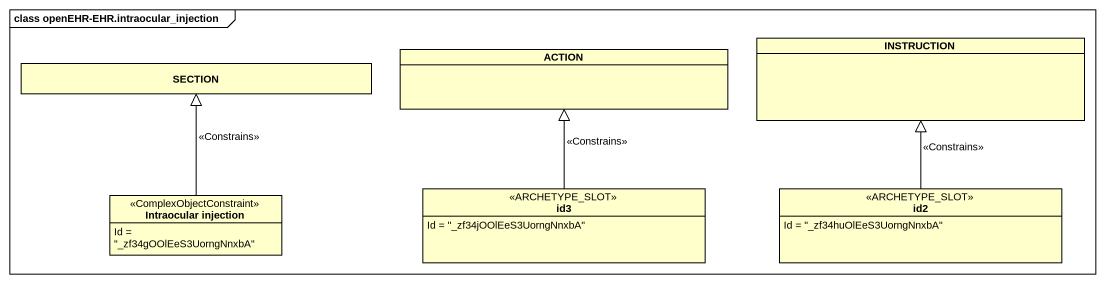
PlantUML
@startuml
mainframe class openEHR-EHR.intraocular_injection
hide circle
hide empty members
class INSTRUCTION
class SECTION
class "ACTION" as ACTION_
class "Intraocular injection" as Intraocular_injection <<ComplexObjectConstraint>> {
  Id = "_zf34gOOlEeS3UorngNnxbA"
}
class id3 <<ARCHETYPE_SLOT>> {
  Id = "_zf34jOOlEeS3UorngNnxbA"
}
class id2 <<ARCHETYPE_SLOT>> {
  Id = "_zf34huOlEeS3UorngNnxbA"
}
Intraocular_injection -up-|> SECTION : <<Constrains>>
id3 -up-|> ACTION_ : <<Constrains>>
id2 -up-|> INSTRUCTION : <<Constrains>>
@enduml
